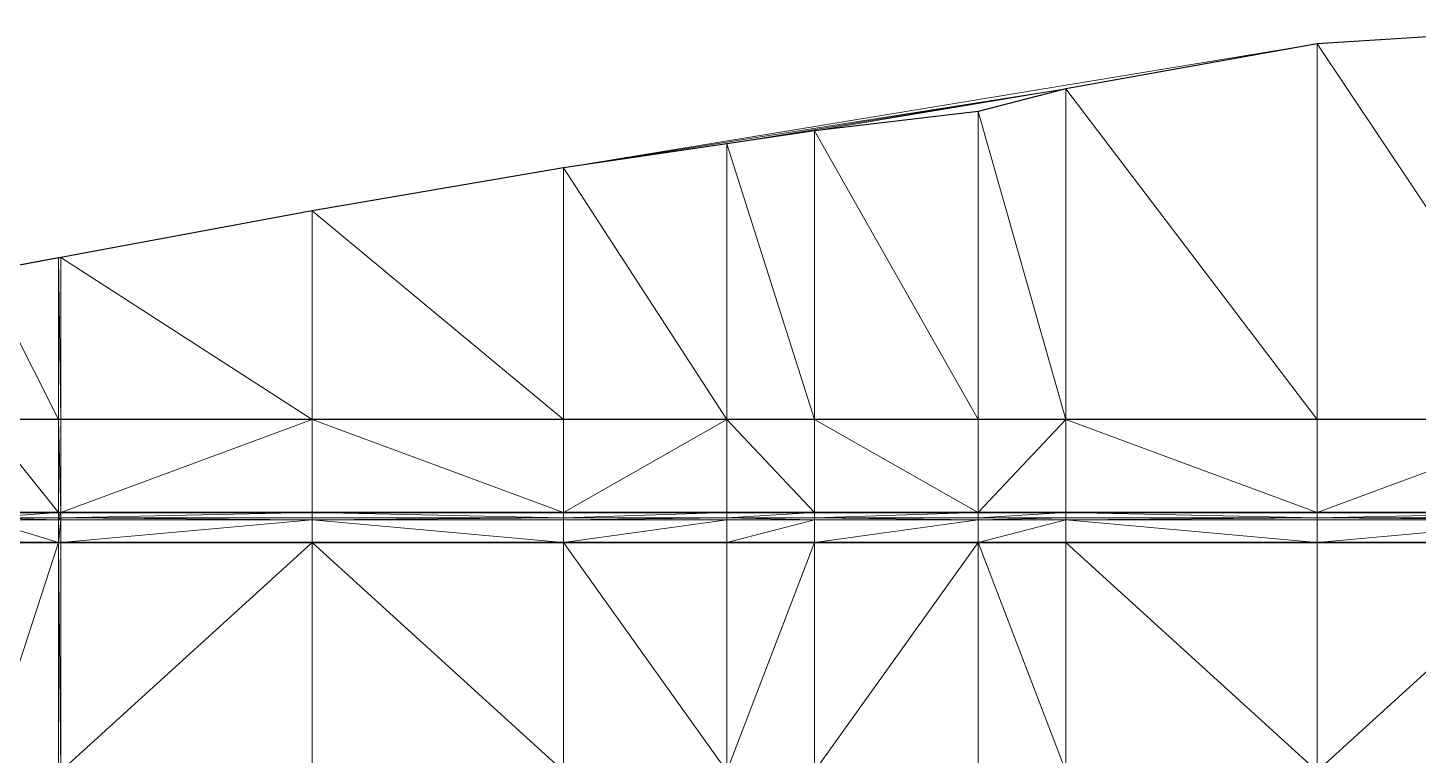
# Model space of a CAD drawing. Header units: metres. Extents: x 246428 to 246884, y 7418966 to 7419490.
# Drawn here: x 246703.22 to 246730.89, y 7419453.54 to 7419468.02 of the extents above; entities that cross this region are included whole.
import ezdxf

# ---------------------------------------------------------------- set-up
doc = ezdxf.new("R2010")
doc.units = ezdxf.units.M
doc.linetypes.add('blank name', pattern=[0])
doc.linetypes.add('HIDDEN', pattern=[9.525, 6.35, -3.175])
doc.layers.add('_12D_UNMAPPED', color=7, linetype='Continuous')
doc.layers.add('BATTER', color=250, linetype='HIDDEN', lineweight=25)
for name, color, linetype, lineweight, true_color in [('KERB_BACK', 7, 'Continuous', 35, 0x5fd2ff), ('KERB_LINE', 7, 'Continuous', 18, 0xb9b9b9), ('KERB_LIP', 7, 'Continuous', 35, 0x5fd2ff), ('KERB_TOP', 7, 'Continuous', 18, 0xb9b9b9)]:
    doc.layers.add(name, color=color, linetype=linetype, lineweight=lineweight, true_color=true_color)

msp = doc.modelspace()

# ---------------------------------------------------------------- linework, layer by layer
at = {"layer": '_12D_UNMAPPED', "color": 3, "linetype": 'blank name', "lineweight": 0}
for points in [[(246733.878, 7419468.017, 33.597), (246733.878, 7419460.222, 34.896), (246728.878, 7419467.698, 33.575)], [(246723.878, 7419466.803, 33.65), (246713.878, 7419465.231, 33.762), (246728.878, 7419467.698, 33.575)], [(246728.878, 7419460.222, 34.821), (246723.878, 7419466.803, 33.65), (246728.878, 7419467.698, 33.575)], [(246733.878, 7419460.222, 34.896), (246728.878, 7419460.222, 34.821), (246728.878, 7419467.698, 33.575)], [(246723.878, 7419466.803, 33.65), (246717.13, 7419465.708, 33.731), (246713.878, 7419465.231, 33.762)], [(246723.878, 7419466.803, 33.65), (246718.878, 7419465.965, 33.714), (246717.13, 7419465.708, 33.731)], [(246723.878, 7419466.803, 33.65), (246717.13, 7419465.708, 33.731), (246717.13, 7419465.708, 33.731)], [(246723.878, 7419466.803, 33.65), (246722.13, 7419466.349, 33.699), (246718.878, 7419465.965, 33.714)], [(246723.878, 7419466.803, 33.65), (246723.878, 7419460.222, 34.746), (246722.13, 7419466.349, 33.699)], [(246723.878, 7419460.222, 34.746), (246723.878, 7419466.803, 33.65), (246728.878, 7419460.222, 34.821)], [(246722.13, 7419466.349, 33.699), (246722.13, 7419466.349, 33.699), (246718.878, 7419465.965, 33.714)], [(246722.13, 7419466.349, 33.699), (246722.13, 7419460.222, 34.72), (246718.878, 7419465.965, 33.714)], [(246723.878, 7419460.222, 34.746), (246722.13, 7419460.222, 34.72), (246722.13, 7419466.349, 33.699)], [(246722.13, 7419460.222, 34.72), (246722.13, 7419460.222, 34.72), (246722.13, 7419466.349, 33.699)], [(246722.13, 7419466.349, 33.699), (246722.13, 7419460.222, 34.72), (246722.13, 7419466.349, 33.699)], [(246718.878, 7419465.965, 33.714), (246718.878, 7419460.222, 34.671), (246717.13, 7419465.708, 33.731)], [(246722.13, 7419460.222, 34.72), (246718.878, 7419460.222, 34.671), (246718.878, 7419465.965, 33.714)], [(246717.13, 7419465.708, 33.731), (246717.13, 7419460.222, 34.645), (246713.878, 7419465.231, 33.762)], [(246718.878, 7419460.222, 34.671), (246717.13, 7419460.222, 34.645), (246717.13, 7419465.708, 33.731)], [(246717.13, 7419465.708, 33.731), (246717.13, 7419460.222, 34.645), (246717.13, 7419465.708, 33.731)], [(246717.13, 7419460.222, 34.645), (246717.13, 7419460.222, 34.645), (246717.13, 7419465.708, 33.731)], [(246713.878, 7419460.222, 34.596), (246708.878, 7419464.375, 33.829), (246713.878, 7419465.231, 33.762)], [(246717.13, 7419460.222, 34.645), (246713.878, 7419460.222, 34.596), (246713.878, 7419465.231, 33.762)], [(246708.878, 7419464.375, 33.829), (246708.878, 7419460.222, 34.521), (246703.878, 7419463.447, 33.909)], [(246708.878, 7419460.222, 34.521), (246708.878, 7419464.375, 33.829), (246713.878, 7419460.222, 34.596)], [(246703.878, 7419463.447, 33.909), (246703.831, 7419463.438, 33.91), (246700.122, 7419462.752, 33.969)], [(246703.831, 7419463.438, 33.91), (246702.348, 7419463.163, 33.933), (246700.122, 7419462.752, 33.969)], [(246703.831, 7419463.438, 33.91), (246703.831, 7419463.438, 33.91), (246700.122, 7419462.752, 33.969)], [(246703.831, 7419463.438, 33.91), (246703.831, 7419460.222, 34.446), (246702.348, 7419463.163, 33.933)], [(246703.878, 7419463.447, 33.909), (246703.878, 7419460.222, 34.446), (246703.831, 7419463.438, 33.91)], [(246703.878, 7419460.222, 34.446), (246703.831, 7419460.222, 34.446), (246703.831, 7419463.438, 33.91)], [(246703.831, 7419460.222, 34.446), (246703.831, 7419460.222, 34.446), (246703.831, 7419463.438, 33.91)], [(246703.831, 7419463.438, 33.91), (246703.878, 7419460.222, 34.446), (246703.831, 7419463.438, 33.91)], [(246708.878, 7419460.222, 34.521), (246703.878, 7419460.222, 34.446), (246703.878, 7419463.447, 33.909)], [(246703.831, 7419460.222, 34.446), (246702.348, 7419460.222, 34.424), (246702.348, 7419463.163, 33.933)], [(246703.831, 7419460.222, 34.446), (246703.831, 7419458.372, 34.464), (246702.348, 7419460.222, 34.424)], [(246703.831, 7419458.372, 34.464), (246702.348, 7419458.372, 34.442), (246702.348, 7419460.222, 34.424)], [(246703.831, 7419458.372, 34.464), (246703.831, 7419458.372, 34.464), (246703.831, 7419460.222, 34.446)], [(246703.878, 7419458.372, 34.465), (246703.831, 7419458.372, 34.464), (246703.831, 7419460.222, 34.446)], [(246703.878, 7419460.222, 34.446), (246703.878, 7419458.372, 34.465), (246703.831, 7419460.222, 34.446)], [(246703.831, 7419460.222, 34.446), (246703.831, 7419458.372, 34.464), (246703.831, 7419460.222, 34.446)], [(246708.878, 7419458.372, 34.54), (246703.878, 7419458.372, 34.465), (246708.878, 7419460.222, 34.521)], [(246708.878, 7419460.222, 34.521), (246703.878, 7419458.372, 34.465), (246703.878, 7419460.222, 34.446)], [(246708.878, 7419458.372, 34.54), (246708.878, 7419460.222, 34.521), (246713.878, 7419458.372, 34.615)], [(246713.878, 7419458.372, 34.615), (246708.878, 7419460.222, 34.521), (246713.878, 7419460.222, 34.596)], [(246717.13, 7419458.372, 34.664), (246713.878, 7419458.372, 34.615), (246717.13, 7419460.222, 34.645)], [(246717.13, 7419460.222, 34.645), (246713.878, 7419458.372, 34.615), (246713.878, 7419460.222, 34.596)], [(246718.878, 7419458.372, 34.69), (246717.13, 7419458.372, 34.664), (246717.13, 7419460.222, 34.645)], [(246718.878, 7419460.222, 34.671), (246718.878, 7419458.372, 34.69), (246717.13, 7419460.222, 34.645)], [(246717.13, 7419458.372, 34.664), (246717.13, 7419458.372, 34.664), (246717.13, 7419460.222, 34.645)], [(246717.13, 7419460.222, 34.645), (246717.13, 7419458.372, 34.664), (246717.13, 7419460.222, 34.645)], [(246722.13, 7419458.372, 34.739), (246718.878, 7419458.372, 34.69), (246718.878, 7419460.222, 34.671)], [(246722.13, 7419460.222, 34.72), (246722.13, 7419458.372, 34.739), (246718.878, 7419460.222, 34.671)], [(246723.878, 7419458.372, 34.765), (246722.13, 7419458.372, 34.739), (246723.878, 7419460.222, 34.746)], [(246723.878, 7419460.222, 34.746), (246722.13, 7419458.372, 34.739), (246722.13, 7419460.222, 34.72)], [(246722.13, 7419460.222, 34.72), (246722.13, 7419458.372, 34.739), (246722.13, 7419460.222, 34.72)], [(246722.13, 7419458.372, 34.739), (246722.13, 7419458.372, 34.739), (246722.13, 7419460.222, 34.72)], [(246723.878, 7419458.372, 34.765), (246723.878, 7419460.222, 34.746), (246728.878, 7419458.372, 34.84)], [(246728.878, 7419458.372, 34.84), (246723.878, 7419460.222, 34.746), (246728.878, 7419460.222, 34.821)], [(246733.878, 7419458.372, 34.915), (246728.878, 7419458.372, 34.84), (246733.878, 7419460.222, 34.896)], [(246733.878, 7419460.222, 34.896), (246728.878, 7419458.372, 34.84), (246728.878, 7419460.222, 34.821)], [(246703.831, 7419458.262, 34.464), (246702.348, 7419458.262, 34.442), (246703.831, 7419458.372, 34.464)], [(246703.831, 7419458.372, 34.464), (246702.348, 7419458.262, 34.442), (246702.348, 7419458.372, 34.442)], [(246703.831, 7419458.262, 34.464), (246703.831, 7419458.222, 34.314), (246702.348, 7419458.262, 34.442)], [(246703.831, 7419458.222, 34.314), (246702.348, 7419458.222, 34.292), (246702.348, 7419458.262, 34.442)], [(246703.831, 7419458.222, 34.314), (246703.831, 7419457.772, 34.339), (246702.348, 7419458.222, 34.292)], [(246703.831, 7419457.772, 34.339), (246702.348, 7419457.772, 34.317), (246702.348, 7419458.222, 34.292)], [(246703.878, 7419458.372, 34.465), (246703.831, 7419458.262, 34.464), (246703.831, 7419458.372, 34.464)], [(246703.878, 7419458.262, 34.465), (246703.831, 7419458.262, 34.464), (246703.878, 7419458.372, 34.465)], [(246703.831, 7419458.262, 34.464), (246703.831, 7419458.262, 34.464), (246703.831, 7419458.372, 34.464)], [(246703.831, 7419458.372, 34.464), (246703.831, 7419458.262, 34.464), (246703.831, 7419458.372, 34.464)], [(246703.878, 7419458.262, 34.465), (246703.878, 7419458.222, 34.315), (246703.831, 7419458.262, 34.464)], [(246703.878, 7419458.222, 34.315), (246703.831, 7419458.222, 34.314), (246703.831, 7419458.262, 34.464)], [(246703.831, 7419458.262, 34.464), (246703.831, 7419458.222, 34.314), (246703.831, 7419458.262, 34.464)], [(246703.831, 7419458.222, 34.314), (246703.831, 7419458.222, 34.314), (246703.831, 7419458.262, 34.464)], [(246703.878, 7419458.222, 34.315), (246703.831, 7419457.772, 34.339), (246703.831, 7419458.222, 34.314)], [(246703.878, 7419457.772, 34.34), (246703.831, 7419457.772, 34.339), (246703.878, 7419458.222, 34.315)], [(246703.831, 7419457.772, 34.339), (246703.831, 7419457.772, 34.339), (246703.831, 7419458.222, 34.314)], [(246703.831, 7419458.222, 34.314), (246703.831, 7419457.772, 34.339), (246703.831, 7419458.222, 34.314)], [(246708.878, 7419458.262, 34.54), (246703.878, 7419458.262, 34.465), (246708.878, 7419458.372, 34.54)], [(246708.878, 7419458.372, 34.54), (246703.878, 7419458.262, 34.465), (246703.878, 7419458.372, 34.465)], [(246708.878, 7419458.262, 34.54), (246708.878, 7419458.222, 34.39), (246703.878, 7419458.262, 34.465)], [(246708.878, 7419458.222, 34.39), (246703.878, 7419458.222, 34.315), (246703.878, 7419458.262, 34.465)], [(246708.878, 7419457.772, 34.415), (246703.878, 7419457.772, 34.34), (246708.878, 7419458.222, 34.39)], [(246708.878, 7419458.222, 34.39), (246703.878, 7419457.772, 34.34), (246703.878, 7419458.222, 34.315)], [(246708.878, 7419458.262, 34.54), (246708.878, 7419458.372, 34.54), (246713.878, 7419458.262, 34.615)], [(246713.878, 7419458.262, 34.615), (246708.878, 7419458.372, 34.54), (246713.878, 7419458.372, 34.615)], [(246713.878, 7419458.222, 34.465), (246708.878, 7419458.222, 34.39), (246713.878, 7419458.262, 34.615)], [(246708.878, 7419458.222, 34.39), (246708.878, 7419458.262, 34.54), (246713.878, 7419458.262, 34.615)], [(246713.878, 7419457.772, 34.49), (246708.878, 7419458.222, 34.39), (246713.878, 7419458.222, 34.465)], [(246708.878, 7419457.772, 34.415), (246708.878, 7419458.222, 34.39), (246713.878, 7419457.772, 34.49)], [(246717.13, 7419458.262, 34.664), (246713.878, 7419458.262, 34.615), (246717.13, 7419458.372, 34.664)], [(246717.13, 7419458.372, 34.664), (246713.878, 7419458.262, 34.615), (246713.878, 7419458.372, 34.615)], [(246717.13, 7419458.222, 34.514), (246713.878, 7419458.222, 34.465), (246717.13, 7419458.262, 34.664)], [(246717.13, 7419458.262, 34.664), (246713.878, 7419458.222, 34.465), (246713.878, 7419458.262, 34.615)], [(246717.13, 7419457.772, 34.539), (246713.878, 7419457.772, 34.49), (246717.13, 7419458.222, 34.514)], [(246717.13, 7419458.222, 34.514), (246713.878, 7419457.772, 34.49), (246713.878, 7419458.222, 34.465)], [(246717.13, 7419458.262, 34.664), (246717.13, 7419458.262, 34.664), (246717.13, 7419458.372, 34.664)], [(246718.878, 7419458.262, 34.69), (246717.13, 7419458.262, 34.664), (246718.878, 7419458.372, 34.69)], [(246718.878, 7419458.372, 34.69), (246717.13, 7419458.262, 34.664), (246717.13, 7419458.372, 34.664)], [(246717.13, 7419458.372, 34.664), (246717.13, 7419458.262, 34.664), (246717.13, 7419458.372, 34.664)], [(246717.13, 7419458.262, 34.664), (246717.13, 7419458.222, 34.514), (246717.13, 7419458.262, 34.664)], [(246718.878, 7419458.262, 34.69), (246718.878, 7419458.222, 34.54), (246717.13, 7419458.262, 34.664)], [(246718.878, 7419458.222, 34.54), (246717.13, 7419458.222, 34.514), (246717.13, 7419458.262, 34.664)], [(246717.13, 7419458.222, 34.514), (246717.13, 7419458.222, 34.514), (246717.13, 7419458.262, 34.664)], [(246718.878, 7419457.772, 34.565), (246717.13, 7419457.772, 34.539), (246718.878, 7419458.222, 34.54)], [(246718.878, 7419458.222, 34.54), (246717.13, 7419457.772, 34.539), (246717.13, 7419458.222, 34.514)], [(246717.13, 7419457.772, 34.539), (246717.13, 7419457.772, 34.539), (246717.13, 7419458.222, 34.514)], [(246717.13, 7419458.222, 34.514), (246717.13, 7419457.772, 34.539), (246717.13, 7419458.222, 34.514)], [(246722.13, 7419458.262, 34.739), (246718.878, 7419458.262, 34.69), (246722.13, 7419458.372, 34.739)], [(246722.13, 7419458.372, 34.739), (246718.878, 7419458.262, 34.69), (246718.878, 7419458.372, 34.69)], [(246722.13, 7419458.262, 34.739), (246722.13, 7419458.222, 34.589), (246718.878, 7419458.262, 34.69)], [(246722.13, 7419458.222, 34.589), (246718.878, 7419458.222, 34.54), (246718.878, 7419458.262, 34.69)], [(246722.13, 7419457.772, 34.614), (246718.878, 7419457.772, 34.565), (246722.13, 7419458.222, 34.589)], [(246722.13, 7419458.222, 34.589), (246718.878, 7419457.772, 34.565), (246718.878, 7419458.222, 34.54)], [(246723.878, 7419458.262, 34.765), (246722.13, 7419458.262, 34.739), (246723.878, 7419458.372, 34.765)], [(246723.878, 7419458.372, 34.765), (246722.13, 7419458.262, 34.739), (246722.13, 7419458.372, 34.739)], [(246722.13, 7419458.262, 34.739), (246722.13, 7419458.262, 34.739), (246722.13, 7419458.372, 34.739)], [(246722.13, 7419458.372, 34.739), (246722.13, 7419458.262, 34.739), (246722.13, 7419458.372, 34.739)], [(246723.878, 7419458.222, 34.615), (246722.13, 7419458.222, 34.589), (246723.878, 7419458.262, 34.765)], [(246722.13, 7419458.262, 34.739), (246722.13, 7419458.222, 34.589), (246722.13, 7419458.262, 34.739)], [(246723.878, 7419458.262, 34.765), (246722.13, 7419458.222, 34.589), (246722.13, 7419458.262, 34.739)], [(246722.13, 7419458.222, 34.589), (246722.13, 7419458.222, 34.589), (246722.13, 7419458.262, 34.739)], [(246723.878, 7419458.222, 34.615), (246722.13, 7419457.772, 34.614), (246722.13, 7419458.222, 34.589)], [(246723.878, 7419457.772, 34.64), (246722.13, 7419457.772, 34.614), (246723.878, 7419458.222, 34.615)], [(246722.13, 7419457.772, 34.614), (246722.13, 7419457.772, 34.614), (246722.13, 7419458.222, 34.589)], [(246722.13, 7419458.222, 34.589), (246722.13, 7419457.772, 34.614), (246722.13, 7419458.222, 34.589)], [(246728.878, 7419458.262, 34.84), (246723.878, 7419458.372, 34.765), (246728.878, 7419458.372, 34.84)], [(246723.878, 7419458.262, 34.765), (246723.878, 7419458.372, 34.765), (246728.878, 7419458.262, 34.84)], [(246728.878, 7419458.222, 34.69), (246723.878, 7419458.222, 34.615), (246728.878, 7419458.262, 34.84)], [(246723.878, 7419458.222, 34.615), (246723.878, 7419458.262, 34.765), (246728.878, 7419458.262, 34.84)], [(246723.878, 7419457.772, 34.64), (246723.878, 7419458.222, 34.615), (246728.878, 7419457.772, 34.715)], [(246728.878, 7419457.772, 34.715), (246723.878, 7419458.222, 34.615), (246728.878, 7419458.222, 34.69)], [(246733.878, 7419458.262, 34.915), (246728.878, 7419458.262, 34.84), (246733.878, 7419458.372, 34.915)], [(246733.878, 7419458.372, 34.915), (246728.878, 7419458.262, 34.84), (246728.878, 7419458.372, 34.84)], [(246733.878, 7419458.262, 34.915), (246733.878, 7419458.222, 34.765), (246728.878, 7419458.262, 34.84)], [(246733.878, 7419458.222, 34.765), (246728.878, 7419458.222, 34.69), (246728.878, 7419458.262, 34.84)], [(246733.878, 7419457.772, 34.79), (246728.878, 7419457.772, 34.715), (246733.878, 7419458.222, 34.765)], [(246733.878, 7419458.222, 34.765), (246728.878, 7419457.772, 34.715), (246728.878, 7419458.222, 34.69)], [(246703.831, 7419453.222, 34.476), (246702.348, 7419453.222, 34.454), (246703.831, 7419457.772, 34.339)], [(246703.831, 7419457.772, 34.339), (246702.348, 7419453.222, 34.454), (246702.348, 7419457.772, 34.317)], [(246703.831, 7419453.222, 34.476), (246703.831, 7419453.222, 34.476), (246703.831, 7419457.772, 34.339)], [(246703.878, 7419453.222, 34.476), (246703.831, 7419453.222, 34.476), (246703.831, 7419457.772, 34.339)], [(246703.831, 7419457.772, 34.339), (246703.831, 7419453.222, 34.476), (246703.831, 7419457.772, 34.339)], [(246703.878, 7419457.772, 34.34), (246703.878, 7419453.222, 34.476), (246703.831, 7419457.772, 34.339)], [(246708.878, 7419457.772, 34.415), (246708.878, 7419453.222, 34.551), (246703.878, 7419453.222, 34.476)], [(246708.878, 7419457.772, 34.415), (246703.878, 7419453.222, 34.476), (246703.878, 7419457.772, 34.34)], [(246708.878, 7419453.222, 34.551), (246708.878, 7419457.772, 34.415), (246713.878, 7419453.222, 34.626)], [(246713.878, 7419453.222, 34.626), (246708.878, 7419457.772, 34.415), (246713.878, 7419457.772, 34.49)], [(246717.13, 7419457.772, 34.539), (246717.13, 7419453.222, 34.675), (246713.878, 7419457.772, 34.49)], [(246717.13, 7419453.222, 34.675), (246713.878, 7419453.222, 34.626), (246713.878, 7419457.772, 34.49)], [(246718.878, 7419457.772, 34.565), (246717.13, 7419453.222, 34.675), (246717.13, 7419457.772, 34.539)], [(246718.878, 7419453.222, 34.701), (246717.13, 7419453.222, 34.675), (246718.878, 7419457.772, 34.565)], [(246717.13, 7419453.222, 34.675), (246717.13, 7419453.222, 34.675), (246717.13, 7419457.772, 34.539)], [(246717.13, 7419457.772, 34.539), (246717.13, 7419453.222, 34.675), (246717.13, 7419457.772, 34.539)], [(246722.13, 7419457.772, 34.614), (246718.878, 7419453.222, 34.701), (246718.878, 7419457.772, 34.565)], [(246722.13, 7419453.222, 34.75), (246718.878, 7419453.222, 34.701), (246722.13, 7419457.772, 34.614)], [(246722.13, 7419457.772, 34.614), (246722.13, 7419453.222, 34.75), (246722.13, 7419457.772, 34.614)], [(246722.13, 7419453.222, 34.75), (246722.13, 7419453.222, 34.75), (246722.13, 7419457.772, 34.614)], [(246723.878, 7419457.772, 34.64), (246723.878, 7419453.222, 34.776), (246722.13, 7419457.772, 34.614)], [(246723.878, 7419453.222, 34.776), (246722.13, 7419453.222, 34.75), (246722.13, 7419457.772, 34.614)], [(246723.878, 7419453.222, 34.776), (246723.878, 7419457.772, 34.64), (246728.878, 7419453.222, 34.851)], [(246728.878, 7419453.222, 34.851), (246723.878, 7419457.772, 34.64), (246728.878, 7419457.772, 34.715)], [(246733.878, 7419453.222, 34.926), (246728.878, 7419453.222, 34.851), (246733.878, 7419457.772, 34.79)], [(246733.878, 7419457.772, 34.79), (246728.878, 7419453.222, 34.851), (246728.878, 7419457.772, 34.715)]]:
    msp.add_3dface(points, dxfattribs=at)
at = {"layer": 'BATTER'}
for points in [[(246746.522, 7419467.41, 33.888), (246743.878, 7419467.546, 33.826), (246743.668, 7419467.556, 33.821), (246738.878, 7419467.802, 33.708), (246733.878, 7419468.017, 33.597), (246728.878, 7419467.698, 33.575), (246723.878, 7419466.803, 33.65), (246722.13, 7419466.349, 33.699), (246722.13, 7419466.349, 33.699), (246718.878, 7419465.965, 33.714), (246717.13, 7419465.708, 33.731), (246717.13, 7419465.708, 33.731), (246713.878, 7419465.231, 33.762), (246708.878, 7419464.375, 33.829), (246703.878, 7419463.447, 33.909), (246703.831, 7419463.438, 33.91), (246703.831, 7419463.438, 33.91), (246702.348, 7419463.163, 33.933)], [(246746.522, 7419460.222, 35.086), (246743.878, 7419460.222, 35.046), (246743.668, 7419460.222, 35.043), (246738.878, 7419460.222, 34.971), (246733.878, 7419460.222, 34.896), (246728.878, 7419460.222, 34.821), (246723.878, 7419460.222, 34.746), (246722.13, 7419460.222, 34.72), (246722.13, 7419460.222, 34.72), (246718.878, 7419460.222, 34.671), (246717.13, 7419460.222, 34.645), (246717.13, 7419460.222, 34.645), (246713.878, 7419460.222, 34.596), (246708.878, 7419460.222, 34.521), (246703.878, 7419460.222, 34.446), (246703.831, 7419460.222, 34.446), (246703.831, 7419460.222, 34.446), (246702.348, 7419460.222, 34.424)]]:
    msp.add_polyline3d(points, dxfattribs=at)
at = {"layer": 'KERB_BACK'}
msp.add_polyline3d([(246746.522, 7419458.372, 35.105), (246743.878, 7419458.372, 35.065), (246743.668, 7419458.372, 35.062), (246738.878, 7419458.372, 34.99), (246733.878, 7419458.372, 34.915), (246728.878, 7419458.372, 34.84), (246723.878, 7419458.372, 34.765), (246722.13, 7419458.372, 34.739), (246722.13, 7419458.372, 34.739), (246718.878, 7419458.372, 34.69), (246717.13, 7419458.372, 34.664), (246717.13, 7419458.372, 34.664), (246713.878, 7419458.372, 34.615), (246708.878, 7419458.372, 34.54), (246703.878, 7419458.372, 34.465), (246703.831, 7419458.372, 34.464), (246703.831, 7419458.372, 34.464), (246702.348, 7419458.372, 34.442)], dxfattribs=at)
at = {"layer": 'KERB_LINE'}
msp.add_polyline3d([(246746.522, 7419458.222, 34.955), (246743.878, 7419458.222, 34.915), (246743.668, 7419458.222, 34.912), (246738.878, 7419458.222, 34.84), (246733.878, 7419458.222, 34.765), (246728.878, 7419458.222, 34.69), (246723.878, 7419458.222, 34.615), (246722.13, 7419458.222, 34.589), (246722.13, 7419458.222, 34.589), (246718.878, 7419458.222, 34.54), (246717.13, 7419458.222, 34.514), (246717.13, 7419458.222, 34.514), (246713.878, 7419458.222, 34.465), (246708.878, 7419458.222, 34.39), (246703.878, 7419458.222, 34.315), (246703.831, 7419458.222, 34.314), (246703.831, 7419458.222, 34.314), (246702.348, 7419458.222, 34.292)], dxfattribs=at)
at = {"layer": 'KERB_LIP'}
msp.add_polyline3d([(246746.522, 7419457.772, 34.98), (246743.878, 7419457.772, 34.94), (246743.668, 7419457.772, 34.937), (246738.878, 7419457.772, 34.865), (246733.878, 7419457.772, 34.79), (246728.878, 7419457.772, 34.715), (246723.878, 7419457.772, 34.64), (246722.13, 7419457.772, 34.614), (246722.13, 7419457.772, 34.614), (246718.878, 7419457.772, 34.565), (246717.13, 7419457.772, 34.539), (246717.13, 7419457.772, 34.539), (246713.878, 7419457.772, 34.49), (246708.878, 7419457.772, 34.415), (246703.878, 7419457.772, 34.34), (246703.831, 7419457.772, 34.339), (246703.831, 7419457.772, 34.339), (246702.348, 7419457.772, 34.317)], dxfattribs=at)
at = {"layer": 'KERB_TOP'}
msp.add_polyline3d([(246746.522, 7419458.262, 35.105), (246743.878, 7419458.262, 35.065), (246743.668, 7419458.262, 35.062), (246738.878, 7419458.262, 34.99), (246733.878, 7419458.262, 34.915), (246728.878, 7419458.262, 34.84), (246723.878, 7419458.262, 34.765), (246722.13, 7419458.262, 34.739), (246722.13, 7419458.262, 34.739), (246718.878, 7419458.262, 34.69), (246717.13, 7419458.262, 34.664), (246717.13, 7419458.262, 34.664), (246713.878, 7419458.262, 34.615), (246708.878, 7419458.262, 34.54), (246703.878, 7419458.262, 34.465), (246703.831, 7419458.262, 34.464), (246703.831, 7419458.262, 34.464), (246702.348, 7419458.262, 34.442)], dxfattribs=at)

doc.saveas('drawing.dxf')
